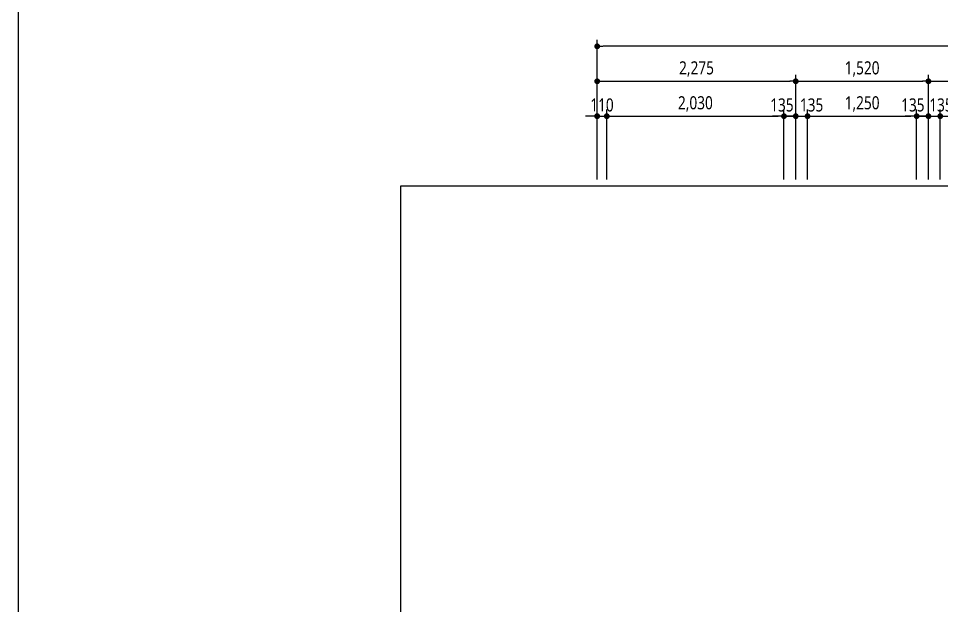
# Model space of a CAD drawing. Header units: millimetres. Extents: x -33000 to 294000, y 0 to 42408.
# Drawn here: x 85235 to 95810, y 20671 to 27394 of the extents above; entities that cross this region are included whole.
import ezdxf

# ---------------------------------------------------------------- set-up
doc = ezdxf.new("R2010")
doc.units = ezdxf.units.MM
doc.header["$LTSCALE"] = 50
doc.layers.add('arch', color=8, linetype='Continuous')
doc.layers.add('cloud', color=7, linetype='Continuous', true_color=0xb3ef8f, plot=False)
doc.styles.add('ANU-TEXT 0', font='malgun.ttf', dxfattribs={"width": 0.8})
doc.dimstyles.new('UDIM-외부', dxfattribs={"dimscale": 50, "dimtxt": 3, "dimasz": 1.33, "dimexe": 1.5, "dimexo": 1.5, "dimgap": 1, "dimtad": 1, "dimdec": 0, "dimzin": 0, "dimdsep": 46, "dimlunit": 6, "dimtxsty": 'ANU-TEXT 0', "dimblk": 'DOT', "dimcen": 0.09, "dimdle": 1.5, "dimclrd": 256, "dimclre": 256, "dimclrt": 3, "dimadec": 0, "dimazin": 0, "dimtfac": 1, "dimtdec": 0, "dimtix": 1, "dimtmove": 2, "dimatfit": 3, "dimfxl": 1.5, "dimtolj": 1, "dimtzin": 0, "dimlwd": -1, "dimarcsym": 0})

# ---------------------------------------------------------------- blocks, each defined once
blk = doc.blocks.new('_Dot')
at = {"color": 0, "linetype": 'ByBlock', "lineweight": -2}
blk.add_line((-0.5, 0), (-1, 0), dxfattribs=at)
at = {"color": 0, "linetype": 'ByBlock', "const_width": 0.5}
blk.add_lwpolyline([(-0.25, 0, 1), (0.25, 0, 1)], format="xyb", close=True, dxfattribs=at)
blk = doc.blocks.new('*D155')
at = {"lineweight": -2, "transparency": 16777216}
for p, q in [((91865, 25550), (91865, 26350)), ((91975, 25550), (91975, 26350))]:
    blk.add_line(p, q, dxfattribs=at)
at = {"transparency": 16777216}
for p, q in [((91799, 26275), (91732, 26275)), ((91865, 26275), (91975, 26275)), ((92042, 26275), (92108, 26275))]:
    blk.add_line(p, q, dxfattribs=at)
at = {"layer": 'Defpoints', "color": 0, "transparency": 16777216}
for p in [(91975, 26275), (91865, 25475), (91975, 25475)]:
    blk.add_point(p, dxfattribs=at)
at = {"transparency": 16777216, "xscale": 66.5, "yscale": 66.5, "zscale": 66.5}
blk.add_blockref('_Dot', (91865, 26275), dxfattribs=at)
at = {"transparency": 16777216, "xscale": 66.5, "yscale": 66.5, "zscale": 66.5, "rotation": 180}
blk.add_blockref('_Dot', (91975, 26275), dxfattribs=at)
at = {"transparency": 16777216, "insert": (91920, 26403), "char_height": 150, "attachment_point": 5, "style": 'ANU-TEXT 0'}
blk.add_mtext('\\A1;110', dxfattribs=at)
blk = doc.blocks.new('*D156')
at = {"lineweight": -2, "transparency": 16777216}
for p, q in [((94275, 25550), (94275, 26350)), ((95525, 25550), (95525, 26350))]:
    blk.add_line(p, q, dxfattribs=at)
at = {"transparency": 16777216}
blk.add_line((94342, 26275), (95459, 26275), dxfattribs=at)
at = {"layer": 'Defpoints', "color": 0, "transparency": 16777216}
for p in [(95525, 26275), (94275, 25475), (95525, 25475)]:
    blk.add_point(p, dxfattribs=at)
at = {"transparency": 16777216, "xscale": 66.5, "yscale": 66.5, "zscale": 66.5, "rotation": 180}
blk.add_blockref('_Dot', (94275, 26275), dxfattribs=at)
at = {"transparency": 16777216, "xscale": 66.5, "yscale": 66.5, "zscale": 66.5}
blk.add_blockref('_Dot', (95525, 26275), dxfattribs=at)
at = {"transparency": 16777216, "insert": (94900, 26415), "char_height": 150, "attachment_point": 5, "style": 'ANU-TEXT 0'}
blk.add_mtext('\\A1;1,250', dxfattribs=at)
blk = doc.blocks.new('*D118')
at = {"lineweight": -2, "transparency": 16777216}
for p, q in [((95525, 25550), (95525, 26350)), ((95660, 25550), (95660, 26350))]:
    blk.add_line(p, q, dxfattribs=at)
at = {"transparency": 16777216}
for p, q in [((95459, 26275), (95392, 26275)), ((95525, 26275), (95660, 26275)), ((95727, 26275), (95793, 26275))]:
    blk.add_line(p, q, dxfattribs=at)
at = {"layer": 'Defpoints', "color": 0, "transparency": 16777216}
for p in [(95660, 26275), (95525, 25475), (95660, 25475)]:
    blk.add_point(p, dxfattribs=at)
at = {"transparency": 16777216, "xscale": 66.5, "yscale": 66.5, "zscale": 66.5}
blk.add_blockref('_Dot', (95525, 26275), dxfattribs=at)
at = {"transparency": 16777216, "xscale": 66.5, "yscale": 66.5, "zscale": 66.5, "rotation": 180}
blk.add_blockref('_Dot', (95660, 26275), dxfattribs=at)
at = {"transparency": 16777216, "insert": (95481, 26403), "char_height": 150, "attachment_point": 5, "style": 'ANU-TEXT 0'}
blk.add_mtext('\\A1;135', dxfattribs=at)
blk = doc.blocks.new('*D119')
at = {"lineweight": -2, "transparency": 16777216}
for p, q in [((95660, 25550), (95660, 26350)), ((95795, 25550), (95795, 26350))]:
    blk.add_line(p, q, dxfattribs=at)
at = {"transparency": 16777216}
for p, q in [((95594, 26275), (95527, 26275)), ((95660, 26275), (95795, 26275)), ((95862, 26275), (95928, 26275))]:
    blk.add_line(p, q, dxfattribs=at)
at = {"layer": 'Defpoints', "color": 0, "transparency": 16777216}
for p in [(95795, 26275), (95660, 25475), (95795, 25475)]:
    blk.add_point(p, dxfattribs=at)
at = {"transparency": 16777216, "xscale": 66.5, "yscale": 66.5, "zscale": 66.5}
blk.add_blockref('_Dot', (95660, 26275), dxfattribs=at)
at = {"transparency": 16777216, "xscale": 66.5, "yscale": 66.5, "zscale": 66.5, "rotation": 180}
blk.add_blockref('_Dot', (95795, 26275), dxfattribs=at)
at = {"transparency": 16777216, "insert": (95804, 26403), "char_height": 150, "attachment_point": 5, "style": 'ANU-TEXT 0'}
blk.add_mtext('\\A1;135', dxfattribs=at)
blk = doc.blocks.new('*D120')
at = {"lineweight": -2, "transparency": 16777216}
for p, q in [((95795, 25550), (95795, 26350)), ((98010, 25550), (98010, 26350))]:
    blk.add_line(p, q, dxfattribs=at)
at = {"transparency": 16777216}
blk.add_line((95862, 26275), (97944, 26275), dxfattribs=at)
at = {"layer": 'Defpoints', "color": 0, "transparency": 16777216}
for p in [(98010, 26275), (95795, 25475), (98010, 25475)]:
    blk.add_point(p, dxfattribs=at)
at = {"transparency": 16777216, "xscale": 66.5, "yscale": 66.5, "zscale": 66.5, "rotation": 180}
blk.add_blockref('_Dot', (95795, 26275), dxfattribs=at)
at = {"transparency": 16777216, "xscale": 66.5, "yscale": 66.5, "zscale": 66.5}
blk.add_blockref('_Dot', (98010, 26275), dxfattribs=at)
at = {"transparency": 16777216, "insert": (96903, 26415), "char_height": 150, "attachment_point": 5, "style": 'ANU-TEXT 0'}
blk.add_mtext('\\A1;2,215', dxfattribs=at)
blk = doc.blocks.new('*D127')
at = {"lineweight": -2, "transparency": 16777216}
for p, q in [((91865, 25550), (91865, 26750)), ((94140, 25550), (94140, 26750))]:
    blk.add_line(p, q, dxfattribs=at)
at = {"transparency": 16777216}
blk.add_line((91932, 26675), (94074, 26675), dxfattribs=at)
at = {"layer": 'Defpoints', "color": 0, "transparency": 16777216}
for p in [(94140, 26675), (91865, 25475), (94140, 25475)]:
    blk.add_point(p, dxfattribs=at)
at = {"transparency": 16777216, "xscale": 66.5, "yscale": 66.5, "zscale": 66.5, "rotation": 180}
blk.add_blockref('_Dot', (91865, 26675), dxfattribs=at)
at = {"transparency": 16777216, "xscale": 66.5, "yscale": 66.5, "zscale": 66.5}
blk.add_blockref('_Dot', (94140, 26675), dxfattribs=at)
at = {"transparency": 16777216, "insert": (93003, 26815), "char_height": 150, "attachment_point": 5, "style": 'ANU-TEXT 0'}
blk.add_mtext('\\A1;2,275', dxfattribs=at)
blk = doc.blocks.new('*D128')
at = {"lineweight": -2, "transparency": 16777216}
for p, q in [((95660, 25550), (95660, 26750)), ((98010, 25550), (98010, 26750))]:
    blk.add_line(p, q, dxfattribs=at)
at = {"transparency": 16777216}
blk.add_line((95727, 26675), (97944, 26675), dxfattribs=at)
at = {"layer": 'Defpoints', "color": 0, "transparency": 16777216}
for p in [(98010, 26675), (95660, 25475), (98010, 25475)]:
    blk.add_point(p, dxfattribs=at)
at = {"transparency": 16777216, "xscale": 66.5, "yscale": 66.5, "zscale": 66.5, "rotation": 180}
blk.add_blockref('_Dot', (95660, 26675), dxfattribs=at)
at = {"transparency": 16777216, "xscale": 66.5, "yscale": 66.5, "zscale": 66.5}
blk.add_blockref('_Dot', (98010, 26675), dxfattribs=at)
at = {"transparency": 16777216, "insert": (96835, 26815), "char_height": 150, "attachment_point": 5, "style": 'ANU-TEXT 0'}
blk.add_mtext('\\A1;2,350', dxfattribs=at)
blk = doc.blocks.new('*D133')
at = {"lineweight": -2, "transparency": 16777216}
for p, q in [((91865, 25550), (91865, 27150)), ((106495, 25550), (106495, 27150))]:
    blk.add_line(p, q, dxfattribs=at)
at = {"transparency": 16777216}
blk.add_line((106429, 27075), (91932, 27075), dxfattribs=at)
at = {"layer": 'Defpoints', "color": 0, "transparency": 16777216}
for p in [(91865, 27075), (91865, 25475), (106495, 25475)]:
    blk.add_point(p, dxfattribs=at)
at = {"transparency": 16777216, "xscale": 66.5, "yscale": 66.5, "zscale": 66.5, "rotation": 180}
blk.add_blockref('_Dot', (91865, 27075), dxfattribs=at)
at = {"transparency": 16777216, "xscale": 66.5, "yscale": 66.5, "zscale": 66.5}
blk.add_blockref('_Dot', (106495, 27075), dxfattribs=at)
at = {"transparency": 16777216, "insert": (99180, 27215), "char_height": 150, "attachment_point": 5, "style": 'ANU-TEXT 0'}
blk.add_mtext('\\A1;14,630', dxfattribs=at)
blk = doc.blocks.new('*D136')
at = {"lineweight": -2, "transparency": 16777216}
for p, q in [((94140, 25550), (94140, 26350)), ((94275, 25550), (94275, 26350))]:
    blk.add_line(p, q, dxfattribs=at)
at = {"transparency": 16777216}
for p, q in [((94074, 26275), (94007, 26275)), ((94140, 26275), (94275, 26275)), ((94342, 26275), (94408, 26275))]:
    blk.add_line(p, q, dxfattribs=at)
at = {"layer": 'Defpoints', "color": 0, "transparency": 16777216}
for p in [(94275, 26275), (94140, 25475), (94275, 25475)]:
    blk.add_point(p, dxfattribs=at)
at = {"transparency": 16777216, "xscale": 66.5, "yscale": 66.5, "zscale": 66.5}
blk.add_blockref('_Dot', (94140, 26275), dxfattribs=at)
at = {"transparency": 16777216, "xscale": 66.5, "yscale": 66.5, "zscale": 66.5, "rotation": 180}
blk.add_blockref('_Dot', (94275, 26275), dxfattribs=at)
at = {"transparency": 16777216, "insert": (94321, 26403), "char_height": 150, "attachment_point": 5, "style": 'ANU-TEXT 0'}
blk.add_mtext('\\A1;135', dxfattribs=at)
blk = doc.blocks.new('*D137')
at = {"lineweight": -2, "transparency": 16777216}
for p, q in [((94005, 25550), (94005, 26350)), ((94140, 25550), (94140, 26350))]:
    blk.add_line(p, q, dxfattribs=at)
at = {"transparency": 16777216}
for p, q in [((93939, 26275), (93872, 26275)), ((94005, 26275), (94140, 26275)), ((94207, 26275), (94273, 26275))]:
    blk.add_line(p, q, dxfattribs=at)
at = {"layer": 'Defpoints', "color": 0, "transparency": 16777216}
for p in [(94140, 26275), (94005, 25475), (94140, 25475)]:
    blk.add_point(p, dxfattribs=at)
at = {"transparency": 16777216, "xscale": 66.5, "yscale": 66.5, "zscale": 66.5}
blk.add_blockref('_Dot', (94005, 26275), dxfattribs=at)
at = {"transparency": 16777216, "xscale": 66.5, "yscale": 66.5, "zscale": 66.5, "rotation": 180}
blk.add_blockref('_Dot', (94140, 26275), dxfattribs=at)
at = {"transparency": 16777216, "insert": (93981, 26403), "char_height": 150, "attachment_point": 5, "style": 'ANU-TEXT 0'}
blk.add_mtext('\\A1;135', dxfattribs=at)
blk = doc.blocks.new('*D138')
at = {"lineweight": -2, "transparency": 16777216}
for p, q in [((91975, 25550), (91975, 26350)), ((94005, 25550), (94005, 26350))]:
    blk.add_line(p, q, dxfattribs=at)
at = {"transparency": 16777216}
blk.add_line((92042, 26275), (93939, 26275), dxfattribs=at)
at = {"layer": 'Defpoints', "color": 0, "transparency": 16777216}
for p in [(94005, 26275), (91975, 25475), (94005, 25475)]:
    blk.add_point(p, dxfattribs=at)
at = {"transparency": 16777216, "xscale": 66.5, "yscale": 66.5, "zscale": 66.5, "rotation": 180}
blk.add_blockref('_Dot', (91975, 26275), dxfattribs=at)
at = {"transparency": 16777216, "xscale": 66.5, "yscale": 66.5, "zscale": 66.5}
blk.add_blockref('_Dot', (94005, 26275), dxfattribs=at)
at = {"transparency": 16777216, "insert": (92990, 26415), "char_height": 150, "attachment_point": 5, "style": 'ANU-TEXT 0'}
blk.add_mtext('\\A1;2,030', dxfattribs=at)
blk = doc.blocks.new('*D139')
at = {"lineweight": -2, "transparency": 16777216}
for p, q in [((94140, 25550), (94140, 26750)), ((95660, 25550), (95660, 26750))]:
    blk.add_line(p, q, dxfattribs=at)
at = {"transparency": 16777216}
blk.add_line((94207, 26675), (95594, 26675), dxfattribs=at)
at = {"layer": 'Defpoints', "color": 0, "transparency": 16777216}
for p in [(95660, 26675), (94140, 25475), (95660, 25475)]:
    blk.add_point(p, dxfattribs=at)
at = {"transparency": 16777216, "xscale": 66.5, "yscale": 66.5, "zscale": 66.5, "rotation": 180}
blk.add_blockref('_Dot', (94140, 26675), dxfattribs=at)
at = {"transparency": 16777216, "xscale": 66.5, "yscale": 66.5, "zscale": 66.5}
blk.add_blockref('_Dot', (95660, 26675), dxfattribs=at)
at = {"transparency": 16777216, "insert": (94900, 26815), "char_height": 150, "attachment_point": 5, "style": 'ANU-TEXT 0'}
blk.add_mtext('\\A1;1,520', dxfattribs=at)

msp = doc.modelspace()

# ---------------------------------------------------------------- linework, layer by layer
at = {"layer": 'arch'}
for p, q in [((108807.8, 25474.6), (89610, 25474.6)), ((89610, 25474.6), (89610, 9943.4))]:
    msp.add_line(p, q, dxfattribs=at)
at = {"layer": 'cloud'}
msp.add_lwpolyline([(85235, 28850), (121950, 28850), (121950, 909.2), (85235, 909.2)], close=True, dxfattribs=at)

# ---------------------------------------------------------------- dimensions: what is measured, and where the dimension line sits
for base, p1, p2, picture, middle in [((91865, 27074.6), (106495, 25474.6), (91865, 25474.6), '*D133', (99180, 27215.1)), ((94140, 26674.6), (91865, 25474.6), (94140, 25474.6), '*D127', (93002.5, 26814.7)), ((95660, 26674.6), (94140, 25474.6), (95660, 25474.6), '*D139', (94900, 26815.1)), ((98010, 26674.6), (95660, 25474.6), (98010, 25474.6), '*D128', (96835, 26814.7)), ((91975, 26274.6), (91865, 25474.6), (91975, 25474.6), '*D155', (91920, 26402.5)), ((94005, 26274.6), (91975, 25474.6), (94005, 25474.6), '*D138', (92990, 26414.7)), ((95525, 26274.6), (94275, 25474.6), (95525, 25474.6), '*D156', (94900, 26415.1)), ((98010, 26274.6), (95795, 25474.6), (98010, 25474.6), '*D120', (96902.5, 26415.1))]:
    dim = msp.add_linear_dim(base=base, p1=p1, p2=p2, dimstyle='UDIM-외부', override={"dimclrd": 256, "dimclre": 256, "dimclrt": 256})
    dim.commit()
    dim.dimension.update_dxf_attribs({"geometry": picture, "text_midpoint": middle})
for base, p1, p2, picture, middle in [((94140, 26274.6), (94005, 25474.6), (94140, 25474.6), '*D137', (93981, 26402.5)), ((94275, 26274.6), (94140, 25474.6), (94275, 25474.6), '*D136', (94320.7, 26402.5)), ((95660, 26274.6), (95525, 25474.6), (95660, 25474.6), '*D118', (95481, 26402.5)), ((95795, 26274.6), (95660, 25474.6), (95795, 25474.6), '*D119', (95804.4, 26402.5))]:
    dim = msp.add_linear_dim(base=base, p1=p1, p2=p2, dimstyle='UDIM-외부', override={"dimclrd": 256, "dimclre": 256, "dimclrt": 256})
    dim.commit()
    dim.dimension.update_dxf_attribs({"geometry": picture, "text_midpoint": middle, "dimtype": 160})

doc.saveas('drawing.dxf')
